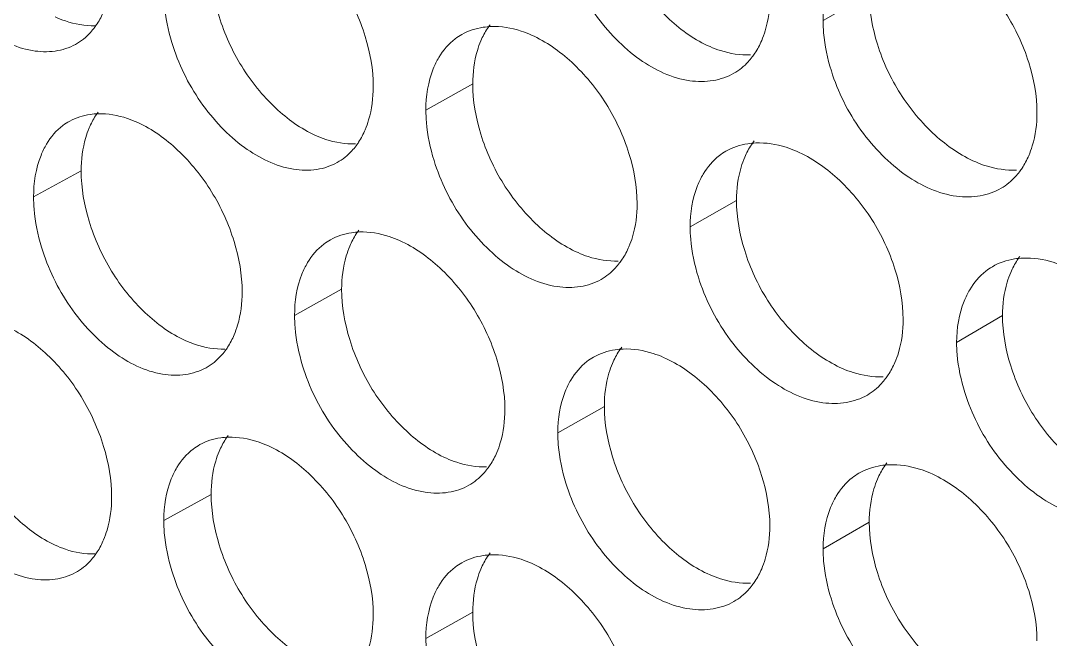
# Model space of a CAD drawing. Header units: millimetres. Extents: x 1177 to 4147, y 93 to 2194.
# Drawn here: x 2599.74 to 2615.09, y 979.78 to 989 of the extents above; entities that cross this region are included whole.
import ezdxf

# ---------------------------------------------------------------- set-up
doc = ezdxf.new("R2010")
doc.units = ezdxf.units.MM
doc.header["$LTSCALE"] = 0.1
doc.layers.get('0').update_dxf_attribs({"lineweight": 13})
doc.layers.add('标注', color=251, linetype='Continuous', lineweight=9)

# ---------------------------------------------------------------- blocks, each defined once
blk = doc.blocks.new('02')
at = {"layer": '标注'}
for p, q in [((4501.12, 1004.696), (4500.138, 1004.129)), ((4501.12, 1004.696), (4500.138, 1004.129)), ((4492.675, 1002.782), (4491.677, 1002.222)), ((4484.335, 1000.928), (4483.321, 1000.375)), ((4498.293, 1000.302), (4497.306, 999.737)), ((4489.883, 998.407), (4488.88, 997.85)), ((4503.958, 997.847), (4502.981, 997.278)), ((4495.478, 995.914), (4494.485, 995.351)), ((4487.103, 994.039), (4486.094, 993.484)), ((4501.12, 993.446), (4500.138, 992.879)), ((4492.675, 991.532), (4491.677, 990.972))]:
    blk.add_line(p, q, dxfattribs=at)
for points, knots in [([(4495.478, 1007.164), (4495.478, 1006.802), (4495.615, 1006.052), (4496.091, 1005.015), (4496.806, 1004.144), (4497.412, 1003.714), (4497.729, 1003.575)], [0, 0, 0, 0, 0.244732, 0.507241, 0.765812, 1, 1, 1, 1]), ([(4495.478, 1007.164), (4495.478, 1006.802), (4495.615, 1006.052), (4496.091, 1005.015), (4496.806, 1004.144), (4497.412, 1003.714), (4497.729, 1003.575)], [0, 0, 0, 0, 0.244732, 0.507241, 0.765812, 1, 1, 1, 1]), ([(4480.73, 1006.2), (4480.865, 1005.753), (4481.171, 1005.111), (4481.748, 1004.396), (4482.361, 1003.839), (4483.069, 1003.477), (4483.772, 1003.454), (4484.081, 1003.551), (4484.214, 1003.624)], [0, 0, 0, 0, 0.290009, 0.433078, 0.568897, 0.804139, 0.905475, 1, 1, 1, 1]), ([(4490.556, 1002.723), (4490.556, 1003.084), (4490.42, 1003.835), (4489.946, 1004.874), (4489.237, 1005.748), (4488.636, 1006.183), (4488.322, 1006.324)], [0, 0, 0, 0, 0.244947, 0.507787, 0.766448, 1, 1, 1, 1]), ([(4504.693, 1002.171), (4504.693, 1002.532), (4504.554, 1003.282), (4504.069, 1004.317), (4503.343, 1005.183), (4502.731, 1005.609), (4502.412, 1005.746)], [0, 0, 0, 0, 0.244084, 0.506123, 0.764903, 1, 1, 1, 1]), ([(4504.693, 1002.171), (4504.693, 1002.532), (4504.554, 1003.282), (4504.069, 1004.317), (4503.343, 1005.183), (4502.731, 1005.609), (4502.412, 1005.746)], [0, 0, 0, 0, 0.244084, 0.506123, 0.764903, 1, 1, 1, 1]), ([(4494.659, 1005.531), (4494.798, 1005.083), (4495.115, 1004.439), (4495.709, 1003.729), (4496.342, 1003.178), (4497.071, 1002.829), (4497.79, 1002.825), (4498.104, 1002.931), (4498.239, 1003.009)], [0, 0, 0, 0, 0.287891, 0.430312, 0.565838, 0.801787, 0.904179, 1, 1, 1, 1]), ([(4494.659, 1005.531), (4494.798, 1005.083), (4495.115, 1004.439), (4495.709, 1003.729), (4496.342, 1003.178), (4497.071, 1002.829), (4497.79, 1002.825), (4498.104, 1002.931), (4498.239, 1003.009)], [0, 0, 0, 0, 0.287891, 0.430312, 0.565838, 0.801787, 0.904179, 1, 1, 1, 1]), ([(4487.103, 1005.289), (4487.103, 1004.927), (4487.238, 1004.177), (4487.708, 1003.137), (4488.413, 1002.262), (4489.012, 1001.827), (4489.326, 1001.685)], [0, 0, 0, 0, 0.245252, 0.508241, 0.76674, 1, 1, 1, 1]), ([(4500.416, 1005.25), (4500.37, 1005.173), (4500.199, 1004.824), (4500.138, 1004.427), (4500.138, 1004.129)], [0, 0, 0, 0, 0.231788, 1, 1, 1, 1]), ([(4500.416, 1005.25), (4500.37, 1005.173), (4500.199, 1004.824), (4500.138, 1004.427), (4500.138, 1004.129)], [0, 0, 0, 0, 0.231788, 1, 1, 1, 1]), ([(4486.094, 1004.734), (4486.094, 1004.648), (4486.111, 1004.285), (4486.185, 1003.926), (4486.266, 1003.663)], [0, 0, 0, 0, 0.238905, 1, 1, 1, 1]), ([(4498.829, 1003.704), (4498.858, 1003.772), (4498.964, 1004.066), (4499.003, 1004.383), (4499.003, 1004.622)], [0, 0, 0, 0, 0.23516, 1, 1, 1, 1]), ([(4498.829, 1003.704), (4498.858, 1003.772), (4498.964, 1004.066), (4499.003, 1004.383), (4499.003, 1004.622)], [0, 0, 0, 0, 0.23516, 1, 1, 1, 1]), ([(4501.12, 1004.696), (4501.12, 1004.335), (4501.257, 1003.585), (4501.739, 1002.549), (4502.46, 1001.682), (4503.071, 1001.256), (4503.389, 1001.119)], [0, 0, 0, 0, 0.244389, 0.506579, 0.765197, 1, 1, 1, 1]), ([(4501.12, 1004.696), (4501.12, 1004.335), (4501.257, 1003.585), (4501.739, 1002.549), (4502.46, 1001.682), (4503.071, 1001.256), (4503.389, 1001.119)], [0, 0, 0, 0, 0.244389, 0.506579, 0.765197, 1, 1, 1, 1]), ([(4483.783, 1004.208), (4483.853, 1004.176), (4484.122, 1004.068), (4484.415, 1004.015), (4484.627, 1004.021)], [0, 0, 0, 0, 0.267537, 1, 1, 1, 1]), ([(4484.623, 1003.987), (4484.641, 1004.012), (4484.715, 1004.118), (4484.775, 1004.234), (4484.813, 1004.324)], [0, 0, 0, 0, 0.24323, 1, 1, 1, 1]), ([(4484.214, 1003.624), (4484.334, 1003.689), (4484.479, 1003.807), (4484.595, 1003.949), (4484.623, 1003.987)], [0, 0, 0, 0, 0.742834, 1, 1, 1, 1]), ([(4493.063, 1004.003), (4493.007, 1004.001), (4492.793, 1003.982), (4492.581, 1003.914), (4492.442, 1003.836)], [0, 0, 0, 0, 0.25862, 1, 1, 1, 1]), ([(4493.043, 1004.043), (4493.024, 1004.017), (4492.948, 1003.909), (4492.887, 1003.791), (4492.848, 1003.7)], [0, 0, 0, 0, 0.24344, 1, 1, 1, 1]), ([(4493.923, 1003.823), (4493.851, 1003.855), (4493.577, 1003.961), (4493.279, 1004.011), (4493.063, 1004.003)], [0, 0, 0, 0, 0.267086, 1, 1, 1, 1]), ([(4500.138, 1004.129), (4500.138, 1004.043), (4500.154, 1003.681), (4500.23, 1003.323), (4500.313, 1003.06)], [0, 0, 0, 0, 0.239084, 1, 1, 1, 1]), ([(4500.138, 1004.129), (4500.138, 1004.043), (4500.154, 1003.681), (4500.23, 1003.323), (4500.313, 1003.06)], [0, 0, 0, 0, 0.239084, 1, 1, 1, 1]), ([(4492.442, 1003.836), (4492.393, 1003.808), (4492.199, 1003.68), (4492.044, 1003.497), (4491.954, 1003.346)], [0, 0, 0, 0, 0.244434, 1, 1, 1, 1]), ([(4492.848, 1003.7), (4492.819, 1003.632), (4492.714, 1003.337), (4492.675, 1003.021), (4492.675, 1002.782)], [0, 0, 0, 0, 0.234773, 1, 1, 1, 1]), ([(4496.176, 1000.232), (4496.176, 1000.593), (4496.039, 1001.343), (4495.56, 1002.381), (4494.844, 1003.252), (4494.239, 1003.683), (4493.923, 1003.823)], [0, 0, 0, 0, 0.244599, 0.507118, 0.765827, 1, 1, 1, 1]), ([(4498.628, 1003.356), (4498.648, 1003.382), (4498.725, 1003.492), (4498.789, 1003.611), (4498.829, 1003.704)], [0, 0, 0, 0, 0.243623, 1, 1, 1, 1]), ([(4498.628, 1003.356), (4498.648, 1003.382), (4498.725, 1003.492), (4498.789, 1003.611), (4498.829, 1003.704)], [0, 0, 0, 0, 0.243623, 1, 1, 1, 1]), ([(4486.266, 1003.663), (4486.403, 1003.215), (4486.713, 1002.573), (4487.297, 1001.859), (4487.918, 1001.305), (4488.634, 1000.948), (4489.344, 1000.932), (4489.655, 1001.033), (4489.789, 1001.108)], [0, 0, 0, 0, 0.289156, 0.431962, 0.567662, 0.803187, 0.90495, 1, 1, 1, 1]), ([(4497.729, 1003.575), (4497.801, 1003.544), (4498.076, 1003.439), (4498.375, 1003.39), (4498.591, 1003.399)], [0, 0, 0, 0, 0.266662, 1, 1, 1, 1]), ([(4497.729, 1003.575), (4497.801, 1003.544), (4498.076, 1003.439), (4498.375, 1003.39), (4498.591, 1003.399)], [0, 0, 0, 0, 0.266662, 1, 1, 1, 1]), ([(4491.954, 1003.346), (4491.908, 1003.269), (4491.738, 1002.919), (4491.677, 1002.521), (4491.677, 1002.222)], [0, 0, 0, 0, 0.231067, 1, 1, 1, 1]), ([(4498.239, 1003.009), (4498.352, 1003.074), (4498.49, 1003.186), (4498.601, 1003.32), (4498.628, 1003.356)], [0, 0, 0, 0, 0.744037, 1, 1, 1, 1]), ([(4498.239, 1003.009), (4498.352, 1003.074), (4498.49, 1003.186), (4498.601, 1003.32), (4498.628, 1003.356)], [0, 0, 0, 0, 0.744037, 1, 1, 1, 1]), ([(4500.313, 1003.06), (4500.453, 1002.611), (4500.774, 1001.967), (4501.376, 1001.258), (4502.016, 1000.71), (4502.755, 1000.367), (4503.479, 1000.369), (4503.795, 1000.48), (4503.931, 1000.56)], [0, 0, 0, 0, 0.287059, 0.429226, 0.56464, 0.800871, 0.903676, 1, 1, 1, 1]), ([(4500.313, 1003.06), (4500.453, 1002.611), (4500.774, 1001.967), (4501.376, 1001.258), (4502.016, 1000.71), (4502.755, 1000.367), (4503.479, 1000.369), (4503.795, 1000.48), (4503.931, 1000.56)], [0, 0, 0, 0, 0.287059, 0.429226, 0.56464, 0.800871, 0.903676, 1, 1, 1, 1]), ([(4490.384, 1001.806), (4490.412, 1001.874), (4490.517, 1002.168), (4490.556, 1002.484), (4490.556, 1002.723)], [0, 0, 0, 0, 0.234713, 1, 1, 1, 1]), ([(4492.675, 1002.782), (4492.675, 1002.421), (4492.811, 1001.671), (4493.285, 1000.632), (4493.997, 999.76), (4494.601, 999.328), (4494.917, 999.189)], [0, 0, 0, 0, 0.244904, 0.507573, 0.76612, 1, 1, 1, 1]), ([(4484.695, 1002.18), (4484.676, 1002.155), (4484.603, 1002.049), (4484.544, 1001.933), (4484.506, 1001.844)], [0, 0, 0, 0, 0.243214, 1, 1, 1, 1]), ([(4491.677, 1002.222), (4491.677, 1002.136), (4491.693, 1001.774), (4491.768, 1001.415), (4491.85, 1001.152)], [0, 0, 0, 0, 0.238976, 1, 1, 1, 1]), ([(4504.517, 1001.253), (4504.546, 1001.32), (4504.653, 1001.615), (4504.693, 1001.932), (4504.693, 1002.171)], [0, 0, 0, 0, 0.235457, 1, 1, 1, 1]), ([(4504.517, 1001.253), (4504.546, 1001.32), (4504.653, 1001.615), (4504.693, 1001.932), (4504.693, 1002.171)], [0, 0, 0, 0, 0.235457, 1, 1, 1, 1]), ([(4484.09, 1001.99), (4484.04, 1001.963), (4483.844, 1001.836), (4483.688, 1001.652), (4483.598, 1001.501)], [0, 0, 0, 0, 0.24404, 1, 1, 1, 1]), ([(4484.69, 1002.146), (4484.637, 1002.144), (4484.429, 1002.128), (4484.225, 1002.064), (4484.09, 1001.99)], [0, 0, 0, 0, 0.258563, 1, 1, 1, 1]), ([(4485.539, 1001.96), (4485.468, 1001.992), (4485.198, 1002.1), (4484.903, 1002.152), (4484.69, 1002.146)], [0, 0, 0, 0, 0.267618, 1, 1, 1, 1]), ([(4487.764, 998.353), (4487.764, 998.715), (4487.629, 999.465), (4487.157, 1000.505), (4486.451, 1001.38), (4485.852, 1001.817), (4485.539, 1001.96)], [0, 0, 0, 0, 0.245121, 0.508123, 0.76676, 1, 1, 1, 1]), ([(4484.506, 1001.844), (4484.477, 1001.776), (4484.373, 1001.482), (4484.335, 1001.166), (4484.335, 1000.928)], [0, 0, 0, 0, 0.234326, 1, 1, 1, 1]), ([(4490.19, 1001.464), (4490.209, 1001.49), (4490.284, 1001.598), (4490.345, 1001.715), (4490.384, 1001.806)], [0, 0, 0, 0, 0.24338, 1, 1, 1, 1]), ([(4489.326, 1001.685), (4489.397, 1001.653), (4489.668, 1001.547), (4489.964, 1001.495), (4490.177, 1001.503)], [0, 0, 0, 0, 0.267181, 1, 1, 1, 1]), ([(4498.704, 1001.524), (4498.647, 1001.522), (4498.427, 1001.502), (4498.211, 1001.431), (4498.069, 1001.349)], [0, 0, 0, 0, 0.258662, 1, 1, 1, 1]), ([(4498.667, 1001.567), (4498.647, 1001.541), (4498.57, 1001.432), (4498.507, 1001.313), (4498.468, 1001.22)], [0, 0, 0, 0, 0.243602, 1, 1, 1, 1]), ([(4499.57, 1001.348), (4499.498, 1001.38), (4499.221, 1001.485), (4498.921, 1001.533), (4498.704, 1001.524)], [0, 0, 0, 0, 0.266742, 1, 1, 1, 1]), ([(4483.598, 1001.501), (4483.552, 1001.424), (4483.382, 1001.073), (4483.321, 1000.674), (4483.321, 1000.375)], [0, 0, 0, 0, 0.23034, 1, 1, 1, 1]), ([(4489.789, 1001.108), (4489.905, 1001.173), (4490.048, 1001.289), (4490.162, 1001.427), (4490.19, 1001.464)], [0, 0, 0, 0, 0.743342, 1, 1, 1, 1]), ([(4498.069, 1001.349), (4498.02, 1001.321), (4497.827, 1001.192), (4497.673, 1001.009), (4497.584, 1000.859)], [0, 0, 0, 0, 0.244683, 1, 1, 1, 1]), ([(4501.842, 997.768), (4501.842, 998.129), (4501.704, 998.879), (4501.221, 999.915), (4500.499, 1000.782), (4499.889, 1001.21), (4499.57, 1001.348)], [0, 0, 0, 0, 0.244255, 0.506454, 0.76521, 1, 1, 1, 1]), ([(4491.85, 1001.152), (4491.988, 1000.704), (4492.302, 1000.061), (4492.894, 999.349), (4493.522, 998.797), (4494.247, 998.446), (4494.963, 998.437), (4495.276, 998.542), (4495.411, 998.619)], [0, 0, 0, 0, 0.288311, 0.430859, 0.566442, 0.80225, 0.904434, 1, 1, 1, 1]), ([(4498.468, 1001.22), (4498.439, 1001.152), (4498.333, 1000.857), (4498.293, 1000.541), (4498.293, 1000.302)], [0, 0, 0, 0, 0.235071, 1, 1, 1, 1]), ([(4503.389, 1001.119), (4503.462, 1001.087), (4503.74, 1000.984), (4504.041, 1000.936), (4504.258, 1000.946)], [0, 0, 0, 0, 0.266325, 1, 1, 1, 1]), ([(4503.389, 1001.119), (4503.462, 1001.087), (4503.74, 1000.984), (4504.041, 1000.936), (4504.258, 1000.946)], [0, 0, 0, 0, 0.266325, 1, 1, 1, 1]), ([(4504.32, 1000.911), (4504.339, 1000.936), (4504.415, 1001.044), (4504.477, 1001.161), (4504.517, 1001.253)], [0, 0, 0, 0, 0.243945, 1, 1, 1, 1]), ([(4504.32, 1000.911), (4504.339, 1000.936), (4504.415, 1001.044), (4504.477, 1001.161), (4504.517, 1001.253)], [0, 0, 0, 0, 0.243945, 1, 1, 1, 1]), ([(4484.335, 1000.928), (4484.335, 1000.566), (4484.469, 999.815), (4484.937, 998.774), (4485.639, 997.898), (4486.236, 997.461), (4486.549, 997.318)], [0, 0, 0, 0, 0.245427, 0.508577, 0.767052, 1, 1, 1, 1]), ([(4497.584, 1000.859), (4497.538, 1000.782), (4497.367, 1000.432), (4497.306, 1000.035), (4497.306, 999.737)], [0, 0, 0, 0, 0.231548, 1, 1, 1, 1]), ([(4503.931, 1000.56), (4504.044, 1000.626), (4504.182, 1000.739), (4504.293, 1000.875), (4504.32, 1000.911)], [0, 0, 0, 0, 0.744227, 1, 1, 1, 1]), ([(4503.931, 1000.56), (4504.044, 1000.626), (4504.182, 1000.739), (4504.293, 1000.875), (4504.32, 1000.911)], [0, 0, 0, 0, 0.744227, 1, 1, 1, 1]), ([(4483.321, 1000.375), (4483.321, 1000.288), (4483.337, 999.926), (4483.412, 999.567), (4483.492, 999.303)], [0, 0, 0, 0, 0.23887, 1, 1, 1, 1]), ([(4496.002, 999.315), (4496.031, 999.382), (4496.137, 999.677), (4496.176, 999.993), (4496.176, 1000.232)], [0, 0, 0, 0, 0.235011, 1, 1, 1, 1]), ([(4498.293, 1000.302), (4498.293, 999.94), (4498.43, 999.191), (4498.909, 998.154), (4499.627, 997.285), (4500.236, 996.857), (4500.554, 996.719)], [0, 0, 0, 0, 0.24456, 0.50691, 0.765504, 1, 1, 1, 1]), ([(4490.26, 999.628), (4490.205, 999.626), (4489.993, 999.608), (4489.784, 999.541), (4489.646, 999.464)], [0, 0, 0, 0, 0.258601, 1, 1, 1, 1]), ([(4490.248, 999.665), (4490.229, 999.64), (4490.155, 999.532), (4490.094, 999.416), (4490.055, 999.324)], [0, 0, 0, 0, 0.243364, 1, 1, 1, 1]), ([(4491.116, 999.445), (4491.045, 999.477), (4490.772, 999.584), (4490.475, 999.635), (4490.26, 999.628)], [0, 0, 0, 0, 0.267261, 1, 1, 1, 1]), ([(4497.306, 999.737), (4497.306, 999.651), (4497.322, 999.288), (4497.398, 998.93), (4497.48, 998.667)], [0, 0, 0, 0, 0.239048, 1, 1, 1, 1]), ([(4489.646, 999.464), (4489.597, 999.436), (4489.402, 999.309), (4489.247, 999.126), (4489.157, 998.975)], [0, 0, 0, 0, 0.244306, 1, 1, 1, 1]), ([(4490.055, 999.324), (4490.027, 999.257), (4489.922, 998.962), (4489.883, 998.646), (4489.883, 998.407)], [0, 0, 0, 0, 0.234624, 1, 1, 1, 1]), ([(4493.36, 995.849), (4493.36, 996.211), (4493.224, 996.961), (4492.747, 997.999), (4492.035, 998.871), (4491.432, 999.305), (4491.116, 999.445)], [0, 0, 0, 0, 0.244772, 0.507452, 0.766137, 1, 1, 1, 1]), ([(4495.803, 998.968), (4495.823, 998.994), (4495.9, 999.103), (4495.962, 999.222), (4496.002, 999.315)], [0, 0, 0, 0, 0.243534, 1, 1, 1, 1]), ([(4483.492, 999.303), (4483.628, 998.856), (4483.936, 998.214), (4484.517, 997.499), (4485.134, 996.944), (4485.845, 996.584), (4486.552, 996.565), (4486.862, 996.664), (4486.996, 996.738)], [0, 0, 0, 0, 0.289581, 0.432519, 0.568278, 0.803661, 0.905212, 1, 1, 1, 1]), ([(4494.917, 999.189), (4494.988, 999.157), (4495.262, 999.051), (4495.56, 999.002), (4495.775, 999.01)], [0, 0, 0, 0, 0.266833, 1, 1, 1, 1]), ([(4504.329, 999.108), (4504.31, 999.082), (4504.235, 998.975), (4504.173, 998.858), (4504.134, 998.766)], [0, 0, 0, 0, 0.243924, 1, 1, 1, 1]), ([(4489.157, 998.975), (4489.111, 998.898), (4488.94, 998.547), (4488.88, 998.149), (4488.88, 997.85)], [0, 0, 0, 0, 0.230825, 1, 1, 1, 1]), ([(4495.411, 998.619), (4495.525, 998.683), (4495.664, 998.797), (4495.776, 998.933), (4495.803, 998.968)], [0, 0, 0, 0, 0.743822, 1, 1, 1, 1]), ([(4503.742, 998.889), (4503.693, 998.86), (4503.502, 998.731), (4503.349, 998.548), (4503.26, 998.398)], [0, 0, 0, 0, 0.244922, 1, 1, 1, 1]), ([(4504.391, 999.072), (4504.332, 999.07), (4504.107, 999.048), (4503.886, 998.973), (4503.742, 998.889)], [0, 0, 0, 0, 0.258706, 1, 1, 1, 1]), ([(4505.264, 998.9), (4505.191, 998.931), (4504.912, 999.035), (4504.609, 999.082), (4504.391, 999.072)], [0, 0, 0, 0, 0.266406, 1, 1, 1, 1]), ([(4497.48, 998.667), (4497.62, 998.218), (4497.939, 997.575), (4498.537, 996.865), (4499.173, 996.316), (4499.907, 995.97), (4500.629, 995.969), (4500.944, 996.077), (4501.08, 996.156)], [0, 0, 0, 0, 0.287474, 0.429768, 0.565237, 0.801327, 0.903927, 1, 1, 1, 1]), ([(4504.134, 998.766), (4504.105, 998.699), (4503.998, 998.404), (4503.958, 998.087), (4503.958, 997.847)], [0, 0, 0, 0, 0.235368, 1, 1, 1, 1]), ([(4487.592, 997.437), (4487.621, 997.504), (4487.725, 997.799), (4487.764, 998.114), (4487.764, 998.353)], [0, 0, 0, 0, 0.234564, 1, 1, 1, 1]), ([(4489.883, 998.407), (4489.883, 998.046), (4490.018, 997.296), (4490.491, 996.256), (4491.199, 995.383), (4491.801, 994.949), (4492.115, 994.809)], [0, 0, 0, 0, 0.245078, 0.507907, 0.76643, 1, 1, 1, 1]), ([(4503.26, 998.398), (4503.214, 998.321), (4503.043, 997.972), (4502.981, 997.576), (4502.981, 997.278)], [0, 0, 0, 0, 0.232026, 1, 1, 1, 1]), ([(4488.88, 997.85), (4488.88, 997.763), (4488.896, 997.401), (4488.971, 997.043), (4489.052, 996.779)], [0, 0, 0, 0, 0.23894, 1, 1, 1, 1]), ([(4503.958, 997.847), (4503.958, 997.486), (4504.096, 996.737), (4504.579, 995.702), (4505.304, 994.836), (4505.917, 994.411), (4506.237, 994.275)], [0, 0, 0, 0, 0.244219, 0.506251, 0.764892, 1, 1, 1, 1]), ([(4484.984, 993.99), (4484.984, 994.351), (4484.849, 995.102), (4484.379, 996.143), (4483.676, 997.02), (4483.08, 997.458), (4482.768, 997.602)], [0, 0, 0, 0, 0.245297, 0.50846, 0.767072, 1, 1, 1, 1]), ([(4501.667, 996.85), (4501.696, 996.918), (4501.802, 997.212), (4501.842, 997.529), (4501.842, 997.768)], [0, 0, 0, 0, 0.235309, 1, 1, 1, 1]), ([(4487.4, 997.097), (4487.419, 997.123), (4487.493, 997.23), (4487.554, 997.346), (4487.592, 997.437)], [0, 0, 0, 0, 0.243304, 1, 1, 1, 1]), ([(4486.549, 997.318), (4486.619, 997.286), (4486.889, 997.179), (4487.183, 997.127), (4487.396, 997.134)], [0, 0, 0, 0, 0.267358, 1, 1, 1, 1]), ([(4495.878, 997.136), (4495.821, 997.133), (4495.604, 997.114), (4495.39, 997.044), (4495.25, 996.964)], [0, 0, 0, 0, 0.258641, 1, 1, 1, 1]), ([(4495.849, 997.177), (4495.83, 997.151), (4495.753, 997.042), (4495.691, 996.924), (4495.652, 996.831)], [0, 0, 0, 0, 0.243518, 1, 1, 1, 1]), ([(4496.741, 996.957), (4496.668, 996.989), (4496.393, 997.094), (4496.094, 997.144), (4495.878, 997.136)], [0, 0, 0, 0, 0.266913, 1, 1, 1, 1]), ([(4502.981, 997.278), (4502.981, 997.192), (4502.998, 996.83), (4503.074, 996.472), (4503.157, 996.209)], [0, 0, 0, 0, 0.239121, 1, 1, 1, 1]), ([(4486.996, 996.738), (4487.114, 996.803), (4487.258, 996.92), (4487.372, 997.06), (4487.4, 997.097)], [0, 0, 0, 0, 0.743092, 1, 1, 1, 1]), ([(4495.25, 996.964), (4495.201, 996.936), (4495.007, 996.808), (4494.853, 996.625), (4494.763, 996.474)], [0, 0, 0, 0, 0.24456, 1, 1, 1, 1]), ([(4499.003, 993.372), (4499.003, 993.733), (4498.866, 994.483), (4498.385, 995.52), (4497.666, 996.389), (4497.058, 996.818), (4496.741, 996.957)], [0, 0, 0, 0, 0.244427, 0.506785, 0.765518, 1, 1, 1, 1]), ([(4489.052, 996.779), (4489.189, 996.331), (4489.502, 995.688), (4490.089, 994.976), (4490.714, 994.423), (4491.435, 994.068), (4492.147, 994.056), (4492.459, 994.159), (4492.594, 994.235)], [0, 0, 0, 0, 0.288732, 0.431409, 0.567051, 0.802717, 0.904691, 1, 1, 1, 1]), ([(4495.652, 996.831), (4495.623, 996.764), (4495.517, 996.469), (4495.478, 996.153), (4495.478, 995.914)], [0, 0, 0, 0, 0.234922, 1, 1, 1, 1]), ([(4500.554, 996.719), (4500.626, 996.687), (4500.902, 996.583), (4501.202, 996.535), (4501.419, 996.544)], [0, 0, 0, 0, 0.266492, 1, 1, 1, 1]), ([(4501.468, 996.505), (4501.488, 996.531), (4501.564, 996.639), (4501.627, 996.758), (4501.667, 996.85)], [0, 0, 0, 0, 0.243785, 1, 1, 1, 1]), ([(4481.579, 996.572), (4481.579, 996.21), (4481.713, 995.46), (4482.178, 994.418), (4482.877, 993.54), (4483.471, 993.101), (4483.783, 992.958)], [0, 0, 0, 0, 0.245602, 0.508914, 0.767364, 1, 1, 1, 1]), ([(4494.763, 996.474), (4494.717, 996.397), (4494.547, 996.047), (4494.485, 995.65), (4494.485, 995.351)], [0, 0, 0, 0, 0.231308, 1, 1, 1, 1]), ([(4501.08, 996.156), (4501.192, 996.221), (4501.33, 996.334), (4501.441, 996.469), (4501.468, 996.505)], [0, 0, 0, 0, 0.744134, 1, 1, 1, 1]), ([(4503.157, 996.209), (4503.298, 995.76), (4503.621, 995.115), (4504.227, 994.408), (4504.871, 993.861), (4505.614, 993.521), (4506.341, 993.527), (4506.658, 993.64), (4506.795, 993.72)], [0, 0, 0, 0, 0.286646, 0.428688, 0.564047, 0.800418, 0.903427, 1, 1, 1, 1]), ([(4493.187, 994.932), (4493.216, 995), (4493.321, 995.294), (4493.36, 995.61), (4493.36, 995.849)], [0, 0, 0, 0, 0.234862, 1, 1, 1, 1]), ([(4495.478, 995.914), (4495.478, 995.552), (4495.615, 994.802), (4496.091, 993.765), (4496.806, 992.894), (4497.412, 992.464), (4497.729, 992.325)], [0, 0, 0, 0, 0.244732, 0.507241, 0.765812, 1, 1, 1, 1]), ([(4487.469, 995.258), (4487.415, 995.257), (4487.205, 995.239), (4486.999, 995.174), (4486.862, 995.099)], [0, 0, 0, 0, 0.258582, 1, 1, 1, 1]), ([(4487.465, 995.295), (4487.447, 995.269), (4487.373, 995.162), (4487.313, 995.046), (4487.275, 994.956)], [0, 0, 0, 0, 0.243288, 1, 1, 1, 1]), ([(4488.322, 995.074), (4488.25, 995.106), (4487.979, 995.213), (4487.683, 995.265), (4487.469, 995.258)], [0, 0, 0, 0, 0.267438, 1, 1, 1, 1]), ([(4494.485, 995.351), (4494.485, 995.265), (4494.502, 994.903), (4494.577, 994.544), (4494.659, 994.281)], [0, 0, 0, 0, 0.239012, 1, 1, 1, 1]), ([(4480.73, 994.95), (4480.865, 994.503), (4481.171, 993.861), (4481.748, 993.146), (4482.361, 992.589), (4483.069, 992.227), (4483.772, 992.204), (4484.081, 992.301), (4484.214, 992.374)], [0, 0, 0, 0, 0.290009, 0.433078, 0.568897, 0.804139, 0.905475, 1, 1, 1, 1]), ([(4486.862, 995.099), (4486.812, 995.071), (4486.617, 994.945), (4486.461, 994.761), (4486.372, 994.61)], [0, 0, 0, 0, 0.244174, 1, 1, 1, 1]), ([(4487.275, 994.956), (4487.246, 994.888), (4487.142, 994.594), (4487.103, 994.278), (4487.103, 994.039)], [0, 0, 0, 0, 0.234476, 1, 1, 1, 1]), ([(4490.556, 991.473), (4490.556, 991.834), (4490.42, 992.585), (4489.946, 993.624), (4489.237, 994.498), (4488.636, 994.933), (4488.322, 995.074)], [0, 0, 0, 0, 0.244947, 0.507787, 0.766448, 1, 1, 1, 1]), ([(4492.991, 994.588), (4493.01, 994.614), (4493.086, 994.722), (4493.148, 994.84), (4493.187, 994.932)], [0, 0, 0, 0, 0.243456, 1, 1, 1, 1]), ([(4492.115, 994.809), (4492.187, 994.777), (4492.459, 994.671), (4492.756, 994.62), (4492.97, 994.628)], [0, 0, 0, 0, 0.267006, 1, 1, 1, 1]), ([(4501.492, 994.709), (4501.473, 994.683), (4501.397, 994.575), (4501.334, 994.457), (4501.295, 994.365)], [0, 0, 0, 0, 0.243764, 1, 1, 1, 1]), ([(4486.372, 994.61), (4486.326, 994.533), (4486.155, 994.181), (4486.094, 993.783), (4486.094, 993.484)], [0, 0, 0, 0, 0.230583, 1, 1, 1, 1]), ([(4492.594, 994.235), (4492.709, 994.3), (4492.85, 994.414), (4492.963, 994.552), (4492.991, 994.588)], [0, 0, 0, 0, 0.743585, 1, 1, 1, 1]), ([(4500.9, 994.491), (4500.851, 994.462), (4500.659, 994.333), (4500.505, 994.15), (4500.416, 994)], [0, 0, 0, 0, 0.244804, 1, 1, 1, 1]), ([(4501.541, 994.67), (4501.484, 994.668), (4501.261, 994.647), (4501.043, 994.574), (4500.9, 994.491)], [0, 0, 0, 0, 0.258684, 1, 1, 1, 1]), ([(4502.412, 994.496), (4502.339, 994.527), (4502.061, 994.631), (4501.759, 994.679), (4501.541, 994.67)], [0, 0, 0, 0, 0.266573, 1, 1, 1, 1]), ([(4504.693, 990.921), (4504.693, 991.282), (4504.554, 992.032), (4504.069, 993.067), (4503.343, 993.933), (4502.731, 994.359), (4502.412, 994.496)], [0, 0, 0, 0, 0.244084, 0.506123, 0.764903, 1, 1, 1, 1]), ([(4494.659, 994.281), (4494.798, 993.833), (4495.115, 993.189), (4495.709, 992.479), (4496.342, 991.928), (4497.071, 991.579), (4497.79, 991.575), (4498.104, 991.681), (4498.239, 991.759)], [0, 0, 0, 0, 0.287891, 0.430312, 0.565838, 0.801787, 0.904179, 1, 1, 1, 1]), ([(4501.295, 994.365), (4501.266, 994.297), (4501.16, 994.002), (4501.12, 993.686), (4501.12, 993.446)], [0, 0, 0, 0, 0.235219, 1, 1, 1, 1]), ([(4484.813, 993.074), (4484.841, 993.141), (4484.945, 993.436), (4484.984, 993.751), (4484.984, 993.99)], [0, 0, 0, 0, 0.234415, 1, 1, 1, 1]), ([(4487.103, 994.039), (4487.103, 993.677), (4487.238, 992.927), (4487.708, 991.887), (4488.413, 991.012), (4489.012, 990.577), (4489.326, 990.435)], [0, 0, 0, 0, 0.245252, 0.508241, 0.76674, 1, 1, 1, 1]), ([(4500.416, 994), (4500.37, 993.923), (4500.199, 993.574), (4500.138, 993.177), (4500.138, 992.879)], [0, 0, 0, 0, 0.231788, 1, 1, 1, 1]), ([(4486.094, 993.484), (4486.094, 993.398), (4486.111, 993.035), (4486.185, 992.676), (4486.266, 992.413)], [0, 0, 0, 0, 0.238905, 1, 1, 1, 1]), ([(4501.12, 993.446), (4501.12, 993.085), (4501.257, 992.335), (4501.739, 991.299), (4502.46, 990.432), (4503.071, 990.006), (4503.389, 989.869)], [0, 0, 0, 0, 0.244389, 0.506579, 0.765197, 1, 1, 1, 1]), ([(4498.829, 992.454), (4498.858, 992.522), (4498.964, 992.816), (4499.003, 993.133), (4499.003, 993.372)], [0, 0, 0, 0, 0.23516, 1, 1, 1, 1]), ([(4483.783, 992.958), (4483.853, 992.926), (4484.122, 992.818), (4484.415, 992.765), (4484.627, 992.771)], [0, 0, 0, 0, 0.267537, 1, 1, 1, 1]), ([(4484.623, 992.737), (4484.641, 992.762), (4484.715, 992.868), (4484.775, 992.984), (4484.813, 993.074)], [0, 0, 0, 0, 0.24323, 1, 1, 1, 1]), ([(4484.214, 992.374), (4484.334, 992.439), (4484.479, 992.557), (4484.595, 992.699), (4484.623, 992.737)], [0, 0, 0, 0, 0.742834, 1, 1, 1, 1]), ([(4493.063, 992.753), (4493.007, 992.751), (4492.793, 992.732), (4492.581, 992.664), (4492.442, 992.586)], [0, 0, 0, 0, 0.25862, 1, 1, 1, 1]), ([(4493.043, 992.793), (4493.024, 992.767), (4492.948, 992.659), (4492.887, 992.541), (4492.848, 992.45)], [0, 0, 0, 0, 0.24344, 1, 1, 1, 1]), ([(4493.923, 992.573), (4493.851, 992.605), (4493.577, 992.711), (4493.279, 992.761), (4493.063, 992.753)], [0, 0, 0, 0, 0.267086, 1, 1, 1, 1]), ([(4500.138, 992.879), (4500.138, 992.793), (4500.154, 992.431), (4500.23, 992.073), (4500.313, 991.81)], [0, 0, 0, 0, 0.239084, 1, 1, 1, 1]), ([(4492.442, 992.586), (4492.393, 992.558), (4492.199, 992.43), (4492.044, 992.247), (4491.954, 992.096)], [0, 0, 0, 0, 0.244434, 1, 1, 1, 1]), ([(4496.176, 988.982), (4496.176, 989.343), (4496.039, 990.093), (4495.56, 991.131), (4494.844, 992.002), (4494.239, 992.433), (4493.923, 992.573)], [0, 0, 0, 0, 0.244599, 0.507118, 0.765827, 1, 1, 1, 1]), ([(4486.266, 992.413), (4486.403, 991.965), (4486.713, 991.323), (4487.297, 990.609), (4487.918, 990.055), (4488.634, 989.698), (4489.344, 989.682), (4489.655, 989.783), (4489.789, 989.858)], [0, 0, 0, 0, 0.289156, 0.431962, 0.567662, 0.803187, 0.90495, 1, 1, 1, 1]), ([(4492.848, 992.45), (4492.819, 992.382), (4492.714, 992.087), (4492.675, 991.771), (4492.675, 991.532)], [0, 0, 0, 0, 0.234773, 1, 1, 1, 1]), ([(4497.729, 992.325), (4497.801, 992.294), (4498.076, 992.189), (4498.375, 992.14), (4498.591, 992.149)], [0, 0, 0, 0, 0.266662, 1, 1, 1, 1]), ([(4498.628, 992.106), (4498.648, 992.132), (4498.725, 992.242), (4498.789, 992.361), (4498.829, 992.454)], [0, 0, 0, 0, 0.243623, 1, 1, 1, 1]), ([(4491.954, 992.096), (4491.908, 992.019), (4491.738, 991.669), (4491.677, 991.271), (4491.677, 990.972)], [0, 0, 0, 0, 0.231067, 1, 1, 1, 1]), ([(4498.239, 991.759), (4498.352, 991.824), (4498.49, 991.936), (4498.601, 992.07), (4498.628, 992.106)], [0, 0, 0, 0, 0.744037, 1, 1, 1, 1]), ([(4500.313, 991.81), (4500.453, 991.361), (4500.774, 990.717), (4501.376, 990.008), (4502.016, 989.46), (4502.755, 989.117), (4503.479, 989.119), (4503.795, 989.23), (4503.931, 989.31)], [0, 0, 0, 0, 0.287059, 0.429226, 0.56464, 0.800871, 0.903676, 1, 1, 1, 1]), ([(4490.384, 990.556), (4490.412, 990.624), (4490.517, 990.918), (4490.556, 991.234), (4490.556, 991.473)], [0, 0, 0, 0, 0.234713, 1, 1, 1, 1]), ([(4492.675, 991.532), (4492.675, 991.171), (4492.811, 990.421), (4493.285, 989.382), (4493.997, 988.51), (4494.601, 988.078), (4494.917, 987.939)], [0, 0, 0, 0, 0.244904, 0.507573, 0.76612, 1, 1, 1, 1]), ([(4491.677, 990.972), (4491.677, 990.886), (4491.693, 990.524), (4491.768, 990.165), (4491.85, 989.902)], [0, 0, 0, 0, 0.238976, 1, 1, 1, 1])]:
    blk.add_open_spline(points, degree=3, knots=knots, dxfattribs=at)

msp = doc.modelspace()

# ---------------------------------------------------------------- block references
at = {"xscale": 0.7, "yscale": 0.7, "zscale": 0.7}
msp.add_blockref('02', (-538.391, 286.112), dxfattribs=at)

doc.saveas('drawing.dxf')
